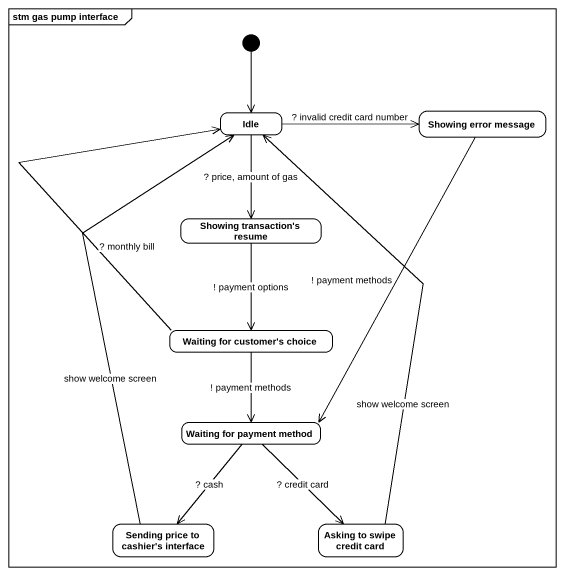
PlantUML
@startuml
mainframe stm gas pump interface
hide empty description
state Idle
state "Showing error message" as Showing_error_message
state "Showing transaction's resume" as Showing_transaction_s_resume
state "Waiting for customer's choice" as Waiting_for_customer_s
state "Waiting for payment method" as Waiting_for_payment_method
state "Sending price to cashier's interface" as Sending_price_to_cashier_s
state "Asking to swipe credit card" as Asking_to_swipe_credit_card
[*] --> Idle
Idle -right-> Showing_error_message : ? invalid credit card number
Idle --> Showing_transaction_s_resume : ? price, amount of gas
Showing_error_message --> Waiting_for_payment_method : ! payment methods
Showing_transaction_s_resume --> Waiting_for_customer_s : ! payment options
Waiting_for_customer_s -up-> Idle : ? monthly bill
Waiting_for_customer_s --> Waiting_for_payment_method : ! payment methods
Waiting_for_payment_method --> Sending_price_to_cashier_s : ? cash
Waiting_for_payment_method --> Asking_to_swipe_credit_card : ? credit card
Sending_price_to_cashier_s -up-> Idle : show welcome screen
Asking_to_swipe_credit_card -up-> Idle : show welcome screen
@enduml
